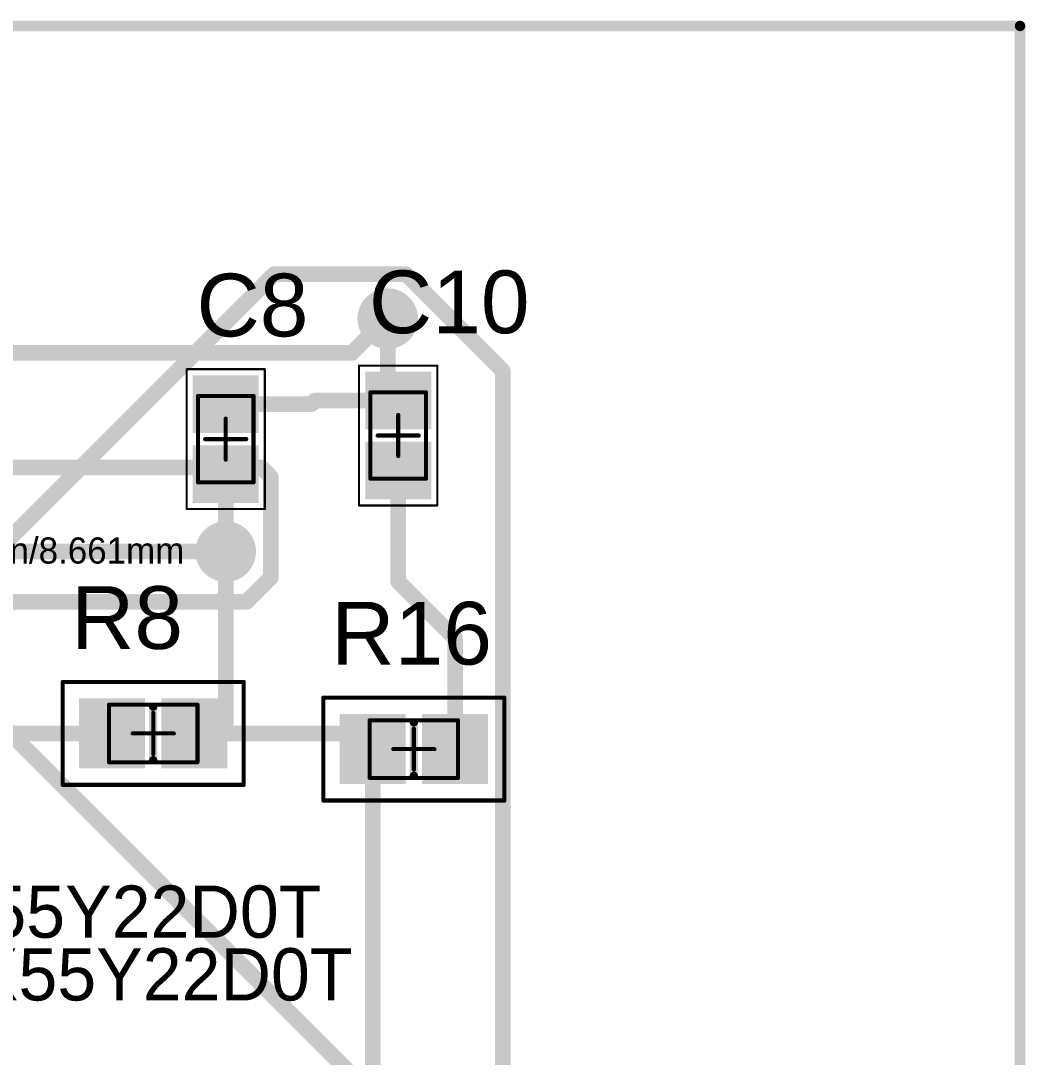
# Model space of a CAD drawing. Header units: millimetres. Extents: x 2.52 to 5.37, y 1.66 to 4.63.
# Drawn here: x 4.404 to 5.365, y 3.633 to 4.625 of the extents above; entities that cross this region are included whole.
import ezdxf

# ---------------------------------------------------------------- set-up
doc = ezdxf.new("R2010")
doc.units = ezdxf.units.MM
doc.header["$MEASUREMENT"] = 0
for name, color, linetype in [('BottomLayer', 5, 'Continuous'), ('BottomSolder', 6, 'Continuous'), ('Mechanical13', 56, 'Continuous'), ('Mechanical15', 56, 'Continuous'), ('Mechanical4', 56, 'Continuous'), ('Mechanical7', 56, 'Continuous'), ('TopLayer', 1, 'Continuous'), ('TopOverlay', 2, 'Continuous'), ('TopPaste', 8, 'Continuous'), ('TopSolder', 216, 'Continuous'), ('ViaHoleLayer', 16, 'Continuous')]:
    doc.layers.add(name, color=color, linetype=linetype)
doc.styles.add('Arial', font='arial.ttf', dxfattribs={"height": 0.2})

# ---------------------------------------------------------------- blocks, each defined once
blk = doc.blocks.new('6_0805_M_18')
at = {"layer": 'TopLayer'}
for points in [[(-0.06693, -0.02953), (-0.06693, 0.02953), (-0.01181, 0.02953), (-0.01181, -0.02953)], [(0.01181, -0.02953), (0.01181, 0.02953), (0.06693, 0.02953), (0.06693, -0.02953)]]:
    blk.add_hatch(color=1, dxfattribs=at).paths.add_polyline_path(points)
at = {"layer": 'TopPaste'}
for points in [[(-0.06693, -0.02953), (-0.06693, 0.02953), (-0.01181, 0.02953), (-0.01181, -0.02953)], [(0.01181, -0.02953), (0.01181, 0.02953), (0.06693, 0.02953), (0.06693, -0.02953)]]:
    blk.add_hatch(color=8, dxfattribs=at).paths.add_polyline_path(points)
at = {"layer": 'TopSolder'}
for points in [[(-0.07093, -0.03353), (-0.07093, 0.03353), (-0.00781, 0.03353), (-0.00781, -0.03353)], [(0.00781, -0.03353), (0.00781, 0.03353), (0.07093, 0.03353), (0.07093, -0.03353)]]:
    blk.add_hatch(color=216, dxfattribs=at).paths.add_polyline_path(points)
at = {"layer": 'Mechanical13', "const_width": 0.00394}
for points in [[(-0.04232, -0.02756), (-0.04232, 0.02756)], [(-0.04232, 0.02756), (0.04232, 0.02756)], [(0.04232, -0.02756), (0.04232, 0.02756)], [(-0.04232, -0.02756), (0.04232, -0.02756)]]:
    blk.add_lwpolyline(points, dxfattribs=at)
at = {"layer": 'Mechanical13', "const_width": 0.00197}
for points in [[(-0.04331, 0.02756, 1), (-0.04134, 0.02756, 1)], [(-0.04331, 0.02756, 1), (-0.04134, 0.02756, 1)], [(0.04134, 0.02756, 1), (0.04331, 0.02756, 1)], [(0.04134, 0.02756, 1), (0.04331, 0.02756, 1)], [(-0.04331, -0.02756, 1), (-0.04134, -0.02756, 1)], [(-0.04331, -0.02756, 1), (-0.04134, -0.02756, 1)], [(0.04134, -0.02756, 1), (0.04331, -0.02756, 1)], [(0.04134, -0.02756, 1), (0.04331, -0.02756, 1)]]:
    blk.add_lwpolyline(points, format="xyb", close=True, dxfattribs=at)
at = {"layer": 'Mechanical15', "const_width": 0.00394}
for points in [[(-0.08661, -0.04921), (-0.08661, 0.04921)], [(-0.08661, 0.04921), (0.08661, 0.04921)], [(0.08661, -0.04921), (0.08661, 0.04921)], [(0, -0.01969), (0, 0.01969)], [(-0.01969, 0), (0.01969, 0)], [(-0.08661, -0.04921), (0.08661, -0.04921)]]:
    blk.add_lwpolyline(points, dxfattribs=at)
at = {"layer": 'Mechanical15', "const_width": 0.00197}
for points in [[(-0.0876, 0.04921, 1), (-0.08563, 0.04921, 1)], [(-0.0876, 0.04921, 1), (-0.08563, 0.04921, 1)], [(0.08563, 0.04921, 1), (0.0876, 0.04921, 1)], [(0.08563, 0.04921, 1), (0.0876, 0.04921, 1)], [(-0.00098, 0.01969, 1), (0.00098, 0.01969, 1)], [(-0.02067, 0, 1), (-0.0187, 0, 1)], [(0.0187, 0, 1), (0.02067, 0, 1)], [(-0.00098, -0.01969, 1), (0.00098, -0.01969, 1)], [(-0.0876, -0.04921, 1), (-0.08563, -0.04921, 1)], [(-0.0876, -0.04921, 1), (-0.08563, -0.04921, 1)], [(0.08563, -0.04921, 1), (0.0876, -0.04921, 1)], [(0.08563, -0.04921, 1), (0.0876, -0.04921, 1)]]:
    blk.add_lwpolyline(points, format="xyb", close=True, dxfattribs=at)
at = {"layer": 'TopOverlay', "const_width": 0.00787}
blk.add_lwpolyline([(0, -0.02559), (0, 0.02559)], dxfattribs=at)
at = {"layer": 'TopOverlay', "const_width": 0.00394}
for points in [[(-0.00197, 0.02559, 1), (0.00197, 0.02559, 1)], [(-0.00197, -0.02559, 1), (0.00197, -0.02559, 1)]]:
    blk.add_lwpolyline(points, format="xyb", close=True, dxfattribs=at)
blk = doc.blocks.new('CAPC2013X70X45NL10T25_33')
at = {"layer": 'TopLayer'}
for points in [[(-0.05709, -0.02756), (-0.05709, 0.02756), (-0.00984, 0.02756), (-0.00984, -0.02756)], [(0.00984, -0.02756), (0.00984, 0.02756), (0.05709, 0.02756), (0.05709, -0.02756)]]:
    blk.add_hatch(color=1, dxfattribs=at).paths.add_polyline_path(points)
at = {"layer": 'TopPaste'}
for points in [[(-0.05709, -0.02756), (-0.05709, 0.02756), (-0.00984, 0.02756), (-0.00984, -0.02756)], [(0.00984, -0.02756), (0.00984, 0.02756), (0.05709, 0.02756), (0.05709, -0.02756)]]:
    blk.add_hatch(color=8, dxfattribs=at).paths.add_polyline_path(points)
at = {"layer": 'TopSolder'}
for points in [[(-0.06109, -0.03156), (-0.06109, 0.03156), (-0.00584, 0.03156), (-0.00584, -0.03156)], [(0.00584, -0.03156), (0.00584, 0.03156), (0.06109, 0.03156), (0.06109, -0.03156)]]:
    blk.add_hatch(color=216, dxfattribs=at).paths.add_polyline_path(points)
at = {"layer": 'Mechanical13', "const_width": 0.00394}
for points in [[(-0.04134, 0.02657), (0.04134, 0.02657)], [(-0.04134, 0.02657), (-0.04134, -0.02657)], [(0.04134, 0.02657), (0.04134, -0.02657)], [(-0.04134, -0.02657), (0.04134, -0.02657)]]:
    blk.add_lwpolyline(points, dxfattribs=at)
at = {"layer": 'Mechanical13', "const_width": 0.00197}
for points in [[(-0.04232, 0.02657, 1), (-0.04035, 0.02657, 1)], [(-0.04232, 0.02657, 1), (-0.04035, 0.02657, 1)], [(0.04035, 0.02657, 1), (0.04232, 0.02657, 1)], [(0.04035, 0.02657, 1), (0.04232, 0.02657, 1)], [(-0.04232, -0.02657, 1), (-0.04035, -0.02657, 1)], [(-0.04232, -0.02657, 1), (-0.04035, -0.02657, 1)], [(0.04035, -0.02657, 1), (0.04232, -0.02657, 1)], [(0.04035, -0.02657, 1), (0.04232, -0.02657, 1)]]:
    blk.add_lwpolyline(points, format="xyb", close=True, dxfattribs=at)
at = {"layer": 'Mechanical15'}
for points, const_width in [([(-0.06693, 0.0374), (0.06693, 0.0374)], 0.00197), ([(-0.06693, 0.0374), (-0.06693, -0.0374)], 0.00197), ([(0.06693, 0.0374), (0.06693, -0.0374)], 0.00197), ([(0, 0.01969), (0, -0.01969)], 0.00394), ([(-0.01969, 0), (0.01969, 0)], 0.00394), ([(-0.06693, -0.0374), (0.06693, -0.0374)], 0.00197)]:
    blk.add_lwpolyline(points, dxfattribs=dict(at, const_width=const_width))
for points, const_width in [([(-0.06742, 0.0374, 1), (-0.06644, 0.0374, 1)], 0.000984), ([(-0.06742, 0.0374, 1), (-0.06644, 0.0374, 1)], 0.000984), ([(0.06644, 0.0374, 1), (0.06742, 0.0374, 1)], 0.000984), ([(0.06644, 0.0374, 1), (0.06742, 0.0374, 1)], 0.000984), ([(-0.00098, 0.01969, 1), (0.00098, 0.01969, 1)], 0.00197), ([(-0.02067, 0, 1), (-0.0187, 0, 1)], 0.00197), ([(0.0187, 0, 1), (0.02067, 0, 1)], 0.00197), ([(-0.00098, -0.01969, 1), (0.00098, -0.01969, 1)], 0.00197), ([(-0.06742, -0.0374, 1), (-0.06644, -0.0374, 1)], 0.000984), ([(-0.06742, -0.0374, 1), (-0.06644, -0.0374, 1)], 0.000984), ([(0.06644, -0.0374, 1), (0.06742, -0.0374, 1)], 0.000984), ([(0.06644, -0.0374, 1), (0.06742, -0.0374, 1)], 0.000984)]:
    blk.add_lwpolyline(points, format="xyb", close=True, dxfattribs=dict(at, const_width=const_width))
blk = doc.blocks.new('6_0805_M_41')
at = {"layer": 'TopLayer'}
for points in [[(-0.06693, -0.02953), (-0.06693, 0.02953), (-0.01181, 0.02953), (-0.01181, -0.02953)], [(0.01181, -0.02953), (0.01181, 0.02953), (0.06693, 0.02953), (0.06693, -0.02953)]]:
    blk.add_hatch(color=1, dxfattribs=at).paths.add_polyline_path(points)
at = {"layer": 'TopPaste'}
for points in [[(-0.06693, -0.02953), (-0.06693, 0.02953), (-0.01181, 0.02953), (-0.01181, -0.02953)], [(0.01181, -0.02953), (0.01181, 0.02953), (0.06693, 0.02953), (0.06693, -0.02953)]]:
    blk.add_hatch(color=8, dxfattribs=at).paths.add_polyline_path(points)
at = {"layer": 'TopSolder'}
for points in [[(-0.07093, -0.03353), (-0.07093, 0.03353), (-0.00781, 0.03353), (-0.00781, -0.03353)], [(0.00781, -0.03353), (0.00781, 0.03353), (0.07093, 0.03353), (0.07093, -0.03353)]]:
    blk.add_hatch(color=216, dxfattribs=at).paths.add_polyline_path(points)
at = {"layer": 'Mechanical13', "const_width": 0.00394}
for points in [[(-0.04232, 0.02756), (-0.04232, -0.02756)], [(0.04232, 0.02756), (-0.04232, 0.02756)], [(0.04232, 0.02756), (0.04232, -0.02756)], [(0.04232, -0.02756), (-0.04232, -0.02756)]]:
    blk.add_lwpolyline(points, dxfattribs=at)
at = {"layer": 'Mechanical13', "const_width": 0.00197}
for points in [[(-0.04331, 0.02756, 1), (-0.04134, 0.02756, 1)], [(-0.04331, 0.02756, 1), (-0.04134, 0.02756, 1)], [(0.04134, 0.02756, 1), (0.04331, 0.02756, 1)], [(0.04134, 0.02756, 1), (0.04331, 0.02756, 1)], [(-0.04331, -0.02756, 1), (-0.04134, -0.02756, 1)], [(-0.04331, -0.02756, 1), (-0.04134, -0.02756, 1)], [(0.04134, -0.02756, 1), (0.04331, -0.02756, 1)], [(0.04134, -0.02756, 1), (0.04331, -0.02756, 1)]]:
    blk.add_lwpolyline(points, format="xyb", close=True, dxfattribs=at)
at = {"layer": 'Mechanical15', "const_width": 0.00394}
for points in [[(-0.08661, 0.04921), (-0.08661, -0.04921)], [(0.08661, 0.04921), (-0.08661, 0.04921)], [(0.08661, 0.04921), (0.08661, -0.04921)], [(0, 0.01969), (0, -0.01969)], [(0.01969, 0), (-0.01969, 0)], [(0.08661, -0.04921), (-0.08661, -0.04921)]]:
    blk.add_lwpolyline(points, dxfattribs=at)
at = {"layer": 'Mechanical15', "const_width": 0.00197}
for points in [[(-0.0876, 0.04921, 1), (-0.08563, 0.04921, 1)], [(-0.0876, 0.04921, 1), (-0.08563, 0.04921, 1)], [(0.08563, 0.04921, 1), (0.0876, 0.04921, 1)], [(0.08563, 0.04921, 1), (0.0876, 0.04921, 1)], [(-0.00098, 0.01969, 1), (0.00098, 0.01969, 1)], [(-0.02067, 0, 1), (-0.0187, 0, 1)], [(0.0187, 0, 1), (0.02067, 0, 1)], [(-0.00098, -0.01969, 1), (0.00098, -0.01969, 1)], [(-0.0876, -0.04921, 1), (-0.08563, -0.04921, 1)], [(-0.0876, -0.04921, 1), (-0.08563, -0.04921, 1)], [(0.08563, -0.04921, 1), (0.0876, -0.04921, 1)], [(0.08563, -0.04921, 1), (0.0876, -0.04921, 1)]]:
    blk.add_lwpolyline(points, format="xyb", close=True, dxfattribs=at)
at = {"layer": 'TopOverlay', "const_width": 0.00787}
blk.add_lwpolyline([(0, 0.02559), (0, -0.02559)], dxfattribs=at)
at = {"layer": 'TopOverlay', "const_width": 0.00394}
for points in [[(-0.00197, 0.02559, 1), (0.00197, 0.02559, 1)], [(-0.00197, -0.02559, 1), (0.00197, -0.02559, 1)]]:
    blk.add_lwpolyline(points, format="xyb", close=True, dxfattribs=at)
blk = doc.blocks.new('SOIC14_SL_MCH_47')
at = {"layer": 'Mechanical7'}
for s, height, p in [('0.341in/8.661mm', 0.025, (0.197, -0.0125)), ('Default Padstyle: RX55Y22D0T', 0.05, (-0.35, -0.3705)), ('Pin One Padstyle: RX55Y22D0T', 0.05, (-0.35, -0.4305))]:
    blk.add_text(s, height=height, dxfattribs=at).set_placement(p)
blk = doc.blocks.new('CAPC2013X70X45NL10T25_50')
at = {"layer": 'TopLayer'}
for points in [[(-0.05709, -0.02756), (-0.05709, 0.02756), (-0.00984, 0.02756), (-0.00984, -0.02756)], [(0.00984, -0.02756), (0.00984, 0.02756), (0.05709, 0.02756), (0.05709, -0.02756)]]:
    blk.add_hatch(color=1, dxfattribs=at).paths.add_polyline_path(points)
at = {"layer": 'TopPaste'}
for points in [[(-0.05709, -0.02756), (-0.05709, 0.02756), (-0.00984, 0.02756), (-0.00984, -0.02756)], [(0.00984, -0.02756), (0.00984, 0.02756), (0.05709, 0.02756), (0.05709, -0.02756)]]:
    blk.add_hatch(color=8, dxfattribs=at).paths.add_polyline_path(points)
at = {"layer": 'TopSolder'}
for points in [[(-0.06109, -0.03156), (-0.06109, 0.03156), (-0.00584, 0.03156), (-0.00584, -0.03156)], [(0.00584, -0.03156), (0.00584, 0.03156), (0.06109, 0.03156), (0.06109, -0.03156)]]:
    blk.add_hatch(color=216, dxfattribs=at).paths.add_polyline_path(points)
at = {"layer": 'Mechanical13', "const_width": 0.00394}
for points in [[(0.04134, 0.02657), (-0.04134, 0.02657)], [(-0.04134, -0.02657), (-0.04134, 0.02657)], [(0.04134, -0.02657), (0.04134, 0.02657)], [(0.04134, -0.02657), (-0.04134, -0.02657)]]:
    blk.add_lwpolyline(points, dxfattribs=at)
at = {"layer": 'Mechanical13', "const_width": 0.00197}
for points in [[(-0.04232, 0.02657, 1), (-0.04035, 0.02657, 1)], [(-0.04232, 0.02657, 1), (-0.04035, 0.02657, 1)], [(0.04035, 0.02657, 1), (0.04232, 0.02657, 1)], [(0.04035, 0.02657, 1), (0.04232, 0.02657, 1)], [(-0.04232, -0.02657, 1), (-0.04035, -0.02657, 1)], [(-0.04232, -0.02657, 1), (-0.04035, -0.02657, 1)], [(0.04035, -0.02657, 1), (0.04232, -0.02657, 1)], [(0.04035, -0.02657, 1), (0.04232, -0.02657, 1)]]:
    blk.add_lwpolyline(points, format="xyb", close=True, dxfattribs=at)
at = {"layer": 'Mechanical15'}
for points, const_width in [([(0.06693, 0.0374), (-0.06693, 0.0374)], 0.00197), ([(-0.06693, -0.0374), (-0.06693, 0.0374)], 0.00197), ([(0.06693, -0.0374), (0.06693, 0.0374)], 0.00197), ([(0, -0.01969), (0, 0.01969)], 0.00394), ([(0.01969, 0), (-0.01969, 0)], 0.00394), ([(0.06693, -0.0374), (-0.06693, -0.0374)], 0.00197)]:
    blk.add_lwpolyline(points, dxfattribs=dict(at, const_width=const_width))
for points, const_width in [([(-0.06742, 0.0374, 1), (-0.06644, 0.0374, 1)], 0.000984), ([(-0.06742, 0.0374, 1), (-0.06644, 0.0374, 1)], 0.000984), ([(0.06644, 0.0374, 1), (0.06742, 0.0374, 1)], 0.000984), ([(0.06644, 0.0374, 1), (0.06742, 0.0374, 1)], 0.000984), ([(-0.00098, 0.01969, 1), (0.00098, 0.01969, 1)], 0.00197), ([(-0.02067, 0, 1), (-0.0187, 0, 1)], 0.00197), ([(0.0187, 0, 1), (0.02067, 0, 1)], 0.00197), ([(-0.00098, -0.01969, 1), (0.00098, -0.01969, 1)], 0.00197), ([(-0.06742, -0.0374, 1), (-0.06644, -0.0374, 1)], 0.000984), ([(-0.06742, -0.0374, 1), (-0.06644, -0.0374, 1)], 0.000984), ([(0.06644, -0.0374, 1), (0.06742, -0.0374, 1)], 0.000984), ([(0.06644, -0.0374, 1), (0.06742, -0.0374, 1)], 0.000984)]:
    blk.add_lwpolyline(points, format="xyb", close=True, dxfattribs=dict(at, const_width=const_width))

msp = doc.modelspace()

# ---------------------------------------------------------------- hatches: boundary and pattern name
at = {"layer": 'BottomLayer'}
h = msp.add_hatch(color=5, dxfattribs=at)
edge = h.paths.add_edge_path()
edge.add_arc((4.755, 4.34), 0.025, 0, 360)
h = msp.add_hatch(color=5, dxfattribs=at)
edge = h.paths.add_edge_path()
edge.add_arc((4.6, 4.11715), 0.025, 0, 360)
at = {"layer": 'BottomSolder'}
h = msp.add_hatch(color=6, dxfattribs=at)
edge = h.paths.add_edge_path()
edge.add_arc((4.755, 4.34), 0.029, 0, 360)
h = msp.add_hatch(color=6, dxfattribs=at)
edge = h.paths.add_edge_path()
edge.add_arc((4.6, 4.11715), 0.029, 0, 360)
at = {"layer": 'TopLayer'}
h = msp.add_hatch(color=1, dxfattribs=at)
edge = h.paths.add_edge_path()
edge.add_arc((4.755, 4.34), 0.025, 0, 360)
h = msp.add_hatch(color=1, dxfattribs=at)
edge = h.paths.add_edge_path()
edge.add_arc((4.6, 4.11715), 0.025, 0, 360)
at = {"layer": 'TopSolder'}
h = msp.add_hatch(color=216, dxfattribs=at)
edge = h.paths.add_edge_path()
edge.add_arc((4.755, 4.34), 0.029, 0, 360)
h = msp.add_hatch(color=216, dxfattribs=at)
edge = h.paths.add_edge_path()
edge.add_arc((4.6, 4.11715), 0.029, 0, 360)
at = {"layer": 'ViaHoleLayer'}
h = msp.add_hatch(color=16, dxfattribs=at)
edge = h.paths.add_edge_path()
edge.add_arc((4.755, 4.34), 0.014, 0, 360)
h = msp.add_hatch(color=16, dxfattribs=at)
edge = h.paths.add_edge_path()
edge.add_arc((4.6, 4.11715), 0.014, 0, 360)

# ---------------------------------------------------------------- linework, layer by layer
at = {"layer": 'BottomLayer', "const_width": 0.015}
for points in [[(4.72067, 4.30715), (4.75352, 4.34)], [(4.75352, 4.34), (4.755, 4.34)], [(4.188, 4.30715), (4.72067, 4.30715)], [(3.90654, 4.1975), (4.63421, 4.1975)], [(4.63421, 4.1975), (4.643, 4.18871)], [(4.643, 4.09215), (4.643, 4.18871)], [(3.91251, 4.11715), (4.6, 4.11715)], [(4.62, 4.06915), (4.643, 4.09215)], [(4.14905, 4.06915), (4.62, 4.06915)], [(4.319, 4.01815), (5.085, 3.25215)]]:
    msp.add_lwpolyline(points, dxfattribs=at)
at = {"layer": 'BottomLayer', "const_width": 0.0075}
for points in [[(4.74977, 4.34, 1), (4.75727, 4.34, 1)], [(4.74977, 4.34, 1), (4.75727, 4.34, 1)], [(4.75125, 4.34, 1), (4.75875, 4.34, 1)], [(4.71692, 4.30715, 1), (4.72442, 4.30715, 1)], [(4.71692, 4.30715, 1), (4.72442, 4.30715, 1)], [(4.63046, 4.1975, 1), (4.63796, 4.1975, 1)], [(4.63046, 4.1975, 1), (4.63796, 4.1975, 1)], [(4.63925, 4.18871, 1), (4.64675, 4.18871, 1)], [(4.63925, 4.18871, 1), (4.64675, 4.18871, 1)], [(4.59625, 4.11715, 1), (4.60375, 4.11715, 1)], [(4.63925, 4.09215, 1), (4.64675, 4.09215, 1)], [(4.63925, 4.09215, 1), (4.64675, 4.09215, 1)], [(4.61625, 4.06915, 1), (4.62375, 4.06915, 1)], [(4.61625, 4.06915, 1), (4.62375, 4.06915, 1)]]:
    msp.add_lwpolyline(points, format="xyb", close=True, dxfattribs=at)
at = {"layer": 'Mechanical4', "const_width": 0.01}
for points in [[(2.52, 4.62), (5.36, 4.62)], [(5.36, 4.62), (5.36, 1.66)]]:
    msp.add_lwpolyline(points, dxfattribs=at)
at = {"layer": 'Mechanical4', "const_width": 0.005}
msp.add_lwpolyline([(5.3575, 4.62, 1), (5.3625, 4.62, 1)], format="xyb", close=True, dxfattribs=at)
msp.add_lwpolyline([(5.3575, 4.62, 1), (5.3625, 4.62, 1)], format="xyb", close=True, dxfattribs=at)
at = {"layer": 'TopLayer', "const_width": 0.015}
for points in [[(4.332, 4.06815), (4.64635, 4.3825)], [(4.64635, 4.3825), (4.7726, 4.3825)], [(4.7726, 4.3825), (4.865, 4.2901)], [(4.755, 4.27261), (4.755, 4.34)], [(4.865, 3.18315), (4.865, 4.2901)], [(4.755, 4.27261), (4.766, 4.26161)], [(4.6, 4.25815), (4.682, 4.25815)], [(4.682, 4.25815), (4.68546, 4.26161)], [(4.68546, 4.26161), (4.766, 4.26161)], [(4.6, 4.11715), (4.6, 4.19122)], [(4.765, 4.08852), (4.765, 4.19469)], [(4.6, 3.94315), (4.6, 4.11715)], [(4.765, 4.08852), (4.81937, 4.03415)], [(4.81937, 3.92815), (4.81937, 4.03415)], [(4.352, 3.94315), (4.49126, 3.94315)], [(4.57, 3.94315), (4.6, 3.94315)], [(4.6, 3.94315), (4.72563, 3.94315)], [(4.72563, 3.94315), (4.74063, 3.92815)], [(4.74063, 3.30178), (4.74063, 3.92815)]]:
    msp.add_lwpolyline(points, dxfattribs=at)
at = {"layer": 'TopLayer', "const_width": 0.0075}
for points in [[(4.6426, 4.3825, 1), (4.6501, 4.3825, 1)], [(4.6426, 4.3825, 1), (4.6501, 4.3825, 1)], [(4.76885, 4.3825, 1), (4.77635, 4.3825, 1)], [(4.76885, 4.3825, 1), (4.77635, 4.3825, 1)], [(4.75125, 4.34, 1), (4.75875, 4.34, 1)], [(4.86125, 4.2901, 1), (4.86875, 4.2901, 1)], [(4.86125, 4.2901, 1), (4.86875, 4.2901, 1)], [(4.75125, 4.27261, 1), (4.75875, 4.27261, 1)], [(4.75125, 4.27261, 1), (4.75875, 4.27261, 1)], [(4.59625, 4.25815, 1), (4.60375, 4.25815, 1)], [(4.67825, 4.25815, 1), (4.68575, 4.25815, 1)], [(4.67825, 4.25815, 1), (4.68575, 4.25815, 1)], [(4.68171, 4.26161, 1), (4.68921, 4.26161, 1)], [(4.68171, 4.26161, 1), (4.68921, 4.26161, 1)], [(4.76225, 4.26161, 1), (4.76975, 4.26161, 1)], [(4.76225, 4.26161, 1), (4.76975, 4.26161, 1)], [(4.59625, 4.19122, 1), (4.60375, 4.19122, 1)], [(4.76125, 4.19469, 1), (4.76875, 4.19469, 1)], [(4.59625, 4.11715, 1), (4.60375, 4.11715, 1)], [(4.59625, 4.11715, 1), (4.60375, 4.11715, 1)], [(4.76125, 4.08852, 1), (4.76875, 4.08852, 1)], [(4.76125, 4.08852, 1), (4.76875, 4.08852, 1)], [(4.81562, 4.03415, 1), (4.82312, 4.03415, 1)], [(4.81562, 4.03415, 1), (4.82312, 4.03415, 1)], [(4.48751, 3.94315, 1), (4.49501, 3.94315, 1)], [(4.56625, 3.94315, 1), (4.57375, 3.94315, 1)], [(4.59625, 3.94315, 1), (4.60375, 3.94315, 1)], [(4.59625, 3.94315, 1), (4.60375, 3.94315, 1)], [(4.59625, 3.94315, 1), (4.60375, 3.94315, 1)], [(4.72188, 3.94315, 1), (4.72938, 3.94315, 1)], [(4.72188, 3.94315, 1), (4.72938, 3.94315, 1)], [(4.73688, 3.92815, 1), (4.74438, 3.92815, 1)], [(4.73688, 3.92815, 1), (4.74438, 3.92815, 1)], [(4.81562, 3.92815, 1), (4.82312, 3.92815, 1)]]:
    msp.add_lwpolyline(points, format="xyb", close=True, dxfattribs=at)

# ---------------------------------------------------------------- block references
for name, p in [('SOIC14_SL_MCH_47', (4.105, 4.11815)), ('6_0805_M_18', (4.78, 3.92815))]:
    msp.add_blockref(name, p)
for name, p, rotation in [('CAPC2013X70X45NL10T25_33', (4.765, 4.22815), 90), ('CAPC2013X70X45NL10T25_50', (4.6, 4.22469), 270), ('6_0805_M_41', (4.53063, 3.94315), 180)]:
    msp.add_blockref(name, p, dxfattribs=dict(rotation=rotation))

# ---------------------------------------------------------------- texts
at = {"layer": 'TopOverlay', "style": 'Arial'}
for s, p in [('C8', (4.572, 4.323)), ('C10', (4.737, 4.326)), ('R8', (4.452, 4.024)), ('R16', (4.701, 4.009))]:
    msp.add_text(s, height=0.06, dxfattribs=at).set_placement(p)

doc.saveas('drawing.dxf')
